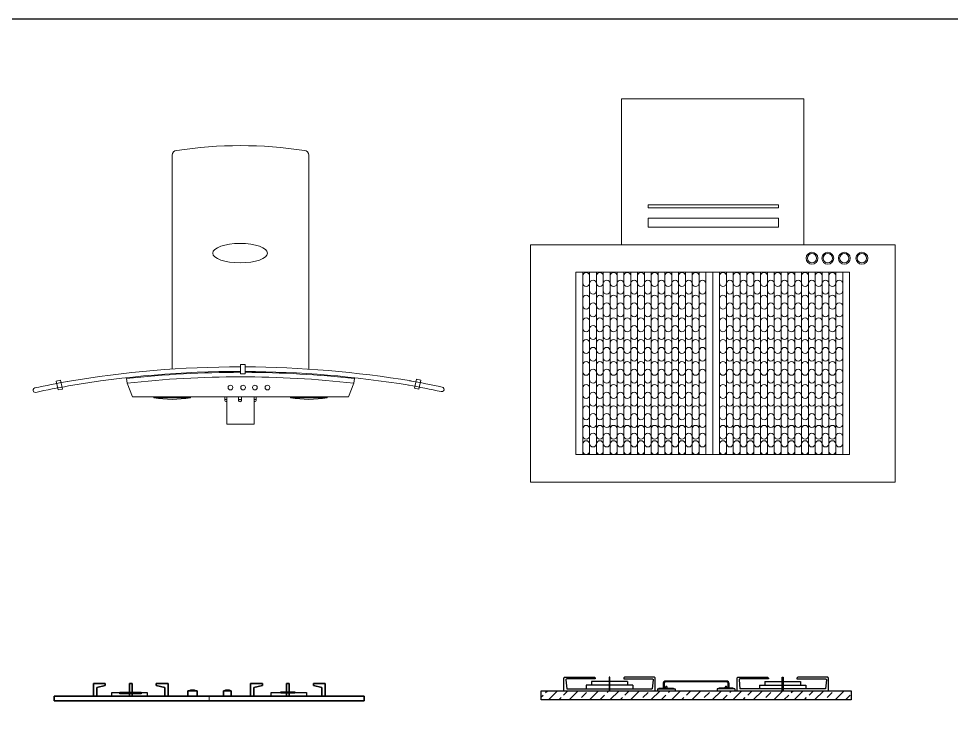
# Model space of a CAD drawing. Header units: millimetres. Extents: x 351279 to 387190, y -1289537 to -1277077.
# Drawn here: x 377318 to 379364, y -1278602 to -1277077 of the extents above; entities that cross this region are included whole.
import ezdxf

# ---------------------------------------------------------------- set-up
doc = ezdxf.new("R2010")
doc.units = ezdxf.units.MM
doc.header["$LTSCALE"] = 20
for name, color, linetype in [('3', 3, 'Continuous'), ('7', 35, 'Continuous'), ('BH', 3, 'Continuous')]:
    doc.layers.add(name, color=color, linetype=linetype)
doc.layers.add('中实线', color=30, linetype='Continuous', lineweight=30)
doc.layers.add('尺寸标注', color=50, linetype='Continuous', lineweight=18)

# ---------------------------------------------------------------- blocks, each defined once
blk = doc.blocks.new('燃气灶立面（简）')
at = {"lineweight": 35}
for p, q in [((-254.2, 10), (-254.2, 37.6)), ((-254.2, 37.6), (-228.3, 37.6)), ((-228.3, 33.3), (-247, 29)), ((-247, 29), (-247, 10)), ((-228.3, 37.6), (-228.3, 33.3)), ((-175.4, 37.6), (-175.4, 10)), ((-175.4, 37.6), (-169.3, 37.6)), ((-169.3, 37.6), (-169.3, 10)), ((-116.4, 37.6), (-116.4, 33.3)), ((-90.5, 37.6), (-116.4, 37.6)), ((-116.4, 33.3), (-97.6, 29)), ((-97.6, 29), (-97.6, 10)), ((-90.5, 10), (-90.5, 37.6)), ((-47.3, 10), (-47.3, 21.9)), ((-47.3, 21.9), (-26.6, 21.9)), ((-26.6, 21.9), (-26.6, 10)), ((30.9, 10), (30.9, 21.9)), ((30.9, 21.9), (48.2, 21.9)), ((48.2, 21.9), (48.2, 10)), ((90.5, 10), (90.5, 37.6)), ((90.5, 37.6), (116.4, 37.6)), ((116.4, 33.3), (97.6, 29)), ((97.6, 29), (97.6, 10)), ((116.4, 37.6), (116.4, 33.3)), ((169.3, 37.6), (169.3, 10)), ((175.4, 37.6), (169.3, 37.6)), ((175.4, 37.6), (175.4, 10)), ((228.3, 37.6), (228.3, 33.3)), ((254.2, 37.6), (228.3, 37.6)), ((228.3, 33.3), (247, 29)), ((247, 29), (247, 10)), ((254.2, 10), (254.2, 37.6)), ((-340, 10), (340, 10)), ((-340, 0), (-340, 10)), ((340, 0), (-340, 0)), ((-26.6, 10), (-47.3, 10)), ((48.2, 10), (30.9, 10)), ((340, 10), (340, 0))]:
    blk.add_line(p, q, dxfattribs=at)
blk = doc.blocks.new('hsdfhfsd')
at = {"layer": 'BH'}
h = blk.add_hatch(dxfattribs=at)
h.set_pattern_fill('ANSI33,_O', color=256, scale=5)
h.set_pattern_definition([(45, (149590.063, 82763.245), (-22.45064, 22.45064), []), (45, (149612.514, 82763.245), (-22.45064, 22.45064), [15.875, -7.9375])])
h.paths.add_polyline_path([(149000.8, 80925.2), (149000.8, 80905.2), (149680.8, 80905.2), (149680.8, 80925.2)])
at = {"layer": '3'}
for p, q in [((149056.9, 80929.2), (149149.8, 80929.2)), ((149151.8, 80929.2), (149244.6, 80929.2)), ((149255.9, 80929.3), (149294.6, 80929.3)), ((149255.9, 80929.3), (149255.9, 80925.2)), ((149259.3, 80931), (149291.3, 80931)), ((149259.3, 80931), (149259.3, 80929.3)), ((149273.3, 80931), (149273.3, 80933.1)), ((149277.3, 80931), (149277.3, 80933.1)), ((149291.3, 80931), (149291.3, 80929.3)), ((149294.6, 80929.3), (149294.6, 80925.2)), ((149425.6, 80929.3), (149387, 80929.3)), ((149387, 80929.3), (149387, 80925.2)), ((149422.3, 80931), (149390.3, 80931)), ((149390.3, 80931), (149390.3, 80929.3)), ((149404.3, 80931), (149404.3, 80933.1)), ((149408.3, 80931), (149408.3, 80933.1)), ((149422.3, 80931), (149422.3, 80929.3)), ((149425.6, 80929.3), (149425.6, 80925.2)), ((149529.8, 80929.2), (149436.9, 80929.2)), ((149624.6, 80929.2), (149531.8, 80929.2))]:
    blk.add_line(p, q, dxfattribs=at)
for points in [[(149050.8, 80925.2), (149050.8, 80952.9, -0.414214), (149052.8, 80954.9), (149116.6, 80954.9, -0.453808), (149119.6, 80950.9), (149056.8, 80950.9, 0.414214), (149054.8, 80948.9), (149056.9, 80929.2)], [(149250.8, 80925.2), (149250.8, 80952.9, 0.414214), (149248.8, 80954.9), (149184.9, 80954.9, 0.453808), (149181.9, 80950.9), (149244.8, 80950.9, -0.414214), (149246.8, 80948.9), (149244.6, 80929.2)], [(149411.2, 80931), (149411.2, 80940.4, 0.414214), (149407.2, 80944.4), (149274.3, 80944.4, 0.414214), (149270.3, 80940.4), (149270.3, 80931)], [(149430.8, 80925.2), (149430.8, 80952.9, -0.414214), (149432.8, 80954.9), (149496.6, 80954.9, -0.453808), (149499.6, 80950.9), (149436.8, 80950.9, 0.414214), (149434.8, 80948.9), (149436.9, 80929.2)], [(149630.8, 80925.2), (149630.8, 80952.9, 0.414214), (149628.8, 80954.9), (149564.9, 80954.9, 0.453808), (149561.9, 80950.9), (149624.8, 80950.9, -0.414214), (149626.8, 80948.9), (149624.6, 80929.2)]]:
    blk.add_lwpolyline(points, format="xyb", dxfattribs=at)
for centre in [(149275.3, 80932.6), (149406.3, 80932.6)]:
    blk.add_arc(centre, 2.07, 15.0219, 164.9781, dxfattribs=at)
at = {"layer": '7'}
for p, q in [((149149.8, 80937.2), (149099.9, 80937.2)), ((149099.9, 80937.2), (149099.9, 80929.2)), ((149149.8, 80945.2), (149111.6, 80945.2)), ((149111.6, 80945.2), (149111.6, 80937.2)), ((149189.9, 80945.2), (149151.8, 80945.2)), ((149201.7, 80937.2), (149151.8, 80937.2)), ((149189.9, 80945.2), (149189.9, 80937.2)), ((149201.7, 80937.2), (149201.7, 80929.2)), ((149479.9, 80937.2), (149529.8, 80937.2)), ((149479.9, 80937.2), (149479.9, 80929.2)), ((149491.6, 80945.2), (149529.8, 80945.2)), ((149491.6, 80945.2), (149491.6, 80937.2)), ((149531.8, 80945.2), (149569.9, 80945.2)), ((149531.8, 80937.2), (149581.7, 80937.2)), ((149569.9, 80945.2), (149569.9, 80937.2)), ((149581.7, 80937.2), (149581.7, 80929.2))]:
    blk.add_line(p, q, dxfattribs=at)
for points in [[(149151.8, 80925.2), (149151.8, 80954.9), (149149.8, 80954.9), (149149.8, 80925.2)], [(149529.8, 80925.2), (149529.8, 80954.9), (149531.8, 80954.9), (149531.8, 80925.2)]]:
    blk.add_lwpolyline(points, dxfattribs=at)
blk.add_lwpolyline([(149413.2, 80931), (149413.2, 80940.4, 0.414214), (149407.2, 80946.4), (149274.3, 80946.4, 0.414214), (149268.3, 80940.4), (149268.3, 80931)], format="xyb", dxfattribs=at)
blk.add_lwpolyline([(149000.8, 80925.2), (149680.8, 80925.2), (149680.8, 80905.2), (149000.8, 80905.2)], close=True, dxfattribs=at)
blk = doc.blocks.new('d3w4324')
at = {"lineweight": 0}
for p, q in [((326811.1, -1052056, -1600), (326411.1, -1052056, -1600)), ((326411.1, -1052376, -1600), (326411.1, -1052056, -1600)), ((326811.1, -1052376, -1600), (326811.1, -1052056, -1600)), ((326211.1, -1052376, -1600), (326211.1, -1052896, -1600)), ((327011.1, -1052376, -1600), (326211.1, -1052376, -1600)), ((327011.1, -1052896, -1600), (327011.1, -1052376, -1600)), ((326911.1, -1052436, -1600), (326311.1, -1052436, -1600)), ((326311.1, -1052436, -1600), (326311.1, -1052836, -1600)), ((326326.1, -1052436, -1600), (326326.1, -1052836, -1600)), ((326326.1, -1052836, -1600), (326326.1, -1052436, -1600)), ((326341.1, -1052836, -1600), (326341.1, -1052436, -1600)), ((326341.1, -1052836, -1600), (326341.1, -1052436, -1600)), ((326341.1, -1052836, -1600), (326341.1, -1052436, -1600)), ((326356.1, -1052836, -1600), (326356.1, -1052436, -1600)), ((326356.1, -1052836, -1600), (326356.1, -1052436, -1600)), ((326356.1, -1052836, -1600), (326356.1, -1052436, -1600)), ((326371.1, -1052836, -1600), (326371.1, -1052436, -1600)), ((326371.1, -1052836, -1600), (326371.1, -1052436, -1600)), ((326371.1, -1052836, -1600), (326371.1, -1052436, -1600)), ((326386.1, -1052836, -1600), (326386.1, -1052436, -1600)), ((326386.1, -1052836, -1600), (326386.1, -1052436, -1600)), ((326386.1, -1052836, -1600), (326386.1, -1052436, -1600)), ((326401.1, -1052836, -1600), (326401.1, -1052436, -1600)), ((326401.1, -1052836, -1600), (326401.1, -1052436, -1600)), ((326416.1, -1052836, -1600), (326416.1, -1052436, -1600)), ((326416.1, -1052836, -1600), (326416.1, -1052436, -1600)), ((326431.1, -1052836, -1600), (326431.1, -1052436, -1600)), ((326431.1, -1052836, -1600), (326431.1, -1052436, -1600)), ((326446.1, -1052836, -1600), (326446.1, -1052436, -1600)), ((326446.1, -1052836, -1600), (326446.1, -1052436, -1600)), ((326461.1, -1052836, -1600), (326461.1, -1052436, -1600)), ((326461.1, -1052836, -1600), (326461.1, -1052436, -1600)), ((326476.1, -1052836, -1600), (326476.1, -1052436, -1600)), ((326476.1, -1052836, -1600), (326476.1, -1052436, -1600)), ((326491.1, -1052836, -1600), (326491.1, -1052436, -1600)), ((326491.1, -1052836, -1600), (326491.1, -1052436, -1600)), ((326506.1, -1052836, -1600), (326506.1, -1052436, -1600)), ((326506.1, -1052836, -1600), (326506.1, -1052436, -1600)), ((326521.1, -1052836, -1600), (326521.1, -1052436, -1600)), ((326521.1, -1052836, -1600), (326521.1, -1052436, -1600)), ((326536.1, -1052836, -1600), (326536.1, -1052436, -1600)), ((326536.1, -1052836, -1600), (326536.1, -1052436, -1600)), ((326551.1, -1052836, -1600), (326551.1, -1052436, -1600)), ((326551.1, -1052836, -1600), (326551.1, -1052436, -1600)), ((326566.1, -1052836, -1600), (326566.1, -1052436, -1600)), ((326581.1, -1052836, -1600), (326581.1, -1052436, -1600)), ((326596.1, -1052836, -1600), (326596.1, -1052436, -1600)), ((326611.1, -1052836, -1600), (326611.1, -1052436, -1600)), ((326626.1, -1052836, -1600), (326626.1, -1052436, -1600)), ((326626.1, -1052436, -1600), (326626.1, -1052836, -1600)), ((326626.1, -1052836, -1600), (326626.1, -1052436, -1600)), ((326641.1, -1052836, -1600), (326641.1, -1052436, -1600)), ((326641.1, -1052836, -1600), (326641.1, -1052436, -1600)), ((326641.1, -1052836, -1600), (326641.1, -1052436, -1600)), ((326656.1, -1052836, -1600), (326656.1, -1052436, -1600)), ((326656.1, -1052836, -1600), (326656.1, -1052436, -1600)), ((326656.1, -1052836, -1600), (326656.1, -1052436, -1600)), ((326671.1, -1052836, -1600), (326671.1, -1052436, -1600)), ((326671.1, -1052836, -1600), (326671.1, -1052436, -1600)), ((326671.1, -1052836, -1600), (326671.1, -1052436, -1600)), ((326686.1, -1052836, -1600), (326686.1, -1052436, -1600)), ((326686.1, -1052836, -1600), (326686.1, -1052436, -1600)), ((326686.1, -1052836, -1600), (326686.1, -1052436, -1600)), ((326701.1, -1052836, -1600), (326701.1, -1052436, -1600)), ((326701.1, -1052836, -1600), (326701.1, -1052436, -1600)), ((326716.1, -1052836, -1600), (326716.1, -1052436, -1600)), ((326716.1, -1052836, -1600), (326716.1, -1052436, -1600)), ((326731.1, -1052836, -1600), (326731.1, -1052436, -1600)), ((326731.1, -1052836, -1600), (326731.1, -1052436, -1600)), ((326746.1, -1052836, -1600), (326746.1, -1052436, -1600)), ((326746.1, -1052836, -1600), (326746.1, -1052436, -1600)), ((326761.1, -1052836, -1600), (326761.1, -1052436, -1600)), ((326761.1, -1052836, -1600), (326761.1, -1052436, -1600)), ((326776.1, -1052836, -1600), (326776.1, -1052436, -1600)), ((326776.1, -1052836, -1600), (326776.1, -1052436, -1600)), ((326791.1, -1052836, -1600), (326791.1, -1052436, -1600)), ((326791.1, -1052836, -1600), (326791.1, -1052436, -1600)), ((326806.1, -1052836, -1600), (326806.1, -1052436, -1600)), ((326806.1, -1052836, -1600), (326806.1, -1052436, -1600)), ((326821.1, -1052836, -1600), (326821.1, -1052436, -1600)), ((326821.1, -1052836, -1600), (326821.1, -1052436, -1600)), ((326836.1, -1052836, -1600), (326836.1, -1052436, -1600)), ((326836.1, -1052836, -1600), (326836.1, -1052436, -1600)), ((326851.1, -1052836, -1600), (326851.1, -1052436, -1600)), ((326851.1, -1052836, -1600), (326851.1, -1052436, -1600)), ((326866.1, -1052836, -1600), (326866.1, -1052436, -1600)), ((326881.1, -1052836, -1600), (326881.1, -1052436, -1600)), ((326896.1, -1052836, -1600), (326896.1, -1052436, -1600)), ((326896.1, -1052836, -1600), (326896.1, -1052436, -1600)), ((326911.1, -1052836, -1600), (326911.1, -1052436, -1600)), ((326311.1, -1052836, -1600), (326911.1, -1052836, -1600)), ((326211.1, -1052896, -1600), (327011.1, -1052896, -1600))]:
    blk.add_line(p, q, dxfattribs=at)
for centre, radius in [((326828.8, -1052405.5, -1600), 13), ((326828.8, -1052405.5, -1600), 10.2), ((326863.5, -1052405.5, -1600), 13), ((326863.5, -1052405.5, -1600), 10.2), ((326899.7, -1052405.5, -1600), 13), ((326899.7, -1052405.5, -1600), 10.2), ((326938.3, -1052405.5, -1600), 13), ((326938.3, -1052405.5, -1600), 10.2)]:
    blk.add_circle(centre, radius, dxfattribs=at)
for centre, start, end in [((326333.6, -1052444.2, -1600), 0, 180), ((326363.6, -1052444.2, -1600), 0, 180), ((326393.6, -1052444.2, -1600), 0, 180), ((326423.6, -1052444.2, -1600), 0, 180), ((326453.6, -1052444.2, -1600), 0, 180), ((326483.6, -1052444.2, -1600), 0, 180), ((326513.6, -1052444.2, -1600), 0, 180), ((326543.6, -1052444.2, -1600), 0, 180), ((326573.6, -1052444.2, -1600), 0, 180), ((326633.6, -1052444.2, -1600), 0, 180), ((326663.6, -1052444.2, -1600), 0, 180), ((326693.6, -1052444.2, -1600), 0, 180), ((326723.6, -1052444.2, -1600), 0, 180), ((326753.6, -1052444.2, -1600), 0, 180), ((326783.6, -1052444.2, -1600), 0, 180), ((326813.6, -1052444.2, -1600), 0, 180), ((326843.6, -1052444.2, -1600), 0, 180), ((326873.6, -1052444.2, -1600), 0, 180), ((326348.6, -1052461.1, -1600), 0, 180), ((326378.6, -1052461.1, -1600), 0, 180), ((326408.6, -1052461.1, -1600), 0, 180), ((326438.6, -1052461.1, -1600), 0, 180), ((326468.6, -1052461.1, -1600), 0, 180), ((326498.6, -1052461.1, -1600), 0, 180), ((326528.6, -1052461.1, -1600), 0, 180), ((326558.6, -1052461.1, -1600), 0, 180), ((326588.6, -1052461.1, -1600), 0, 180), ((326648.6, -1052461.1, -1600), 0, 180), ((326678.6, -1052461.1, -1600), 0, 180), ((326708.6, -1052461.1, -1600), 0, 180), ((326738.6, -1052461.1, -1600), 0, 180), ((326768.6, -1052461.1, -1600), 0, 180), ((326798.6, -1052461.1, -1600), 0, 180), ((326828.6, -1052461.1, -1600), 0, 180), ((326858.6, -1052461.1, -1600), 0, 180), ((326888.6, -1052461.1, -1600), 0, 180), ((326333.6, -1052459.6, -1600), 180, 0), ((326348.6, -1052476.5, -1600), 180, 0), ((326363.6, -1052459.6, -1600), 180, 0), ((326378.6, -1052476.5, -1600), 180, 0), ((326393.6, -1052459.6, -1600), 180, 0), ((326408.6, -1052476.5, -1600), 180, 0), ((326423.6, -1052459.6, -1600), 180, 0), ((326438.6, -1052476.5, -1600), 180, 0), ((326453.6, -1052459.6, -1600), 180, 0), ((326468.6, -1052476.5, -1600), 180, 0), ((326483.6, -1052459.6, -1600), 180, 0), ((326498.6, -1052476.5, -1600), 180, 0), ((326513.6, -1052459.6, -1600), 180, 0), ((326528.6, -1052476.5, -1600), 180, 0), ((326543.6, -1052459.6, -1600), 180, 0), ((326558.6, -1052476.5, -1600), 180, 0), ((326573.6, -1052459.6, -1600), 180, 0), ((326588.6, -1052476.5, -1600), 180, 0), ((326633.6, -1052459.6, -1600), 180, 0), ((326648.6, -1052476.5, -1600), 180, 0), ((326663.6, -1052459.6, -1600), 180, 0), ((326678.6, -1052476.5, -1600), 180, 0), ((326693.6, -1052459.6, -1600), 180, 0), ((326708.6, -1052476.5, -1600), 180, 0), ((326723.6, -1052459.6, -1600), 180, 0), ((326738.6, -1052476.5, -1600), 180, 0), ((326753.6, -1052459.6, -1600), 180, 0), ((326768.6, -1052476.5, -1600), 180, 0), ((326783.6, -1052459.6, -1600), 180, 0), ((326798.6, -1052476.5, -1600), 180, 0), ((326813.6, -1052459.6, -1600), 180, 0), ((326828.6, -1052476.5, -1600), 180, 0), ((326843.6, -1052459.6, -1600), 180, 0), ((326858.6, -1052476.5, -1600), 180, 0), ((326873.6, -1052459.6, -1600), 180, 0), ((326888.6, -1052476.5, -1600), 180, 0), ((326333.6, -1052494, -1600), 0, 180), ((326363.6, -1052494, -1600), 0, 180), ((326393.6, -1052494, -1600), 0, 180), ((326423.6, -1052494, -1600), 0, 180), ((326453.6, -1052494, -1600), 0, 180), ((326483.6, -1052494, -1600), 0, 180), ((326513.6, -1052494, -1600), 0, 180), ((326543.6, -1052494, -1600), 0, 180), ((326573.6, -1052494, -1600), 0, 180), ((326633.6, -1052494, -1600), 0, 180), ((326663.6, -1052494, -1600), 0, 180), ((326693.6, -1052494, -1600), 0, 180), ((326723.6, -1052494, -1600), 0, 180), ((326753.6, -1052494, -1600), 0, 180), ((326783.6, -1052494, -1600), 0, 180), ((326813.6, -1052494, -1600), 0, 180), ((326843.6, -1052494, -1600), 0, 180), ((326873.6, -1052494, -1600), 0, 180), ((326333.6, -1052509.3, -1600), 180, 0), ((326348.6, -1052510.9, -1600), 0, 180), ((326363.6, -1052509.3, -1600), 180, 0), ((326378.6, -1052510.9, -1600), 0, 180), ((326393.6, -1052509.3, -1600), 180, 0), ((326408.6, -1052510.9, -1600), 0, 180), ((326423.6, -1052509.3, -1600), 180, 0), ((326438.6, -1052510.9, -1600), 0, 180), ((326453.6, -1052509.3, -1600), 180, 0), ((326468.6, -1052510.9, -1600), 0, 180), ((326483.6, -1052509.3, -1600), 180, 0), ((326498.6, -1052510.9, -1600), 0, 180), ((326513.6, -1052509.3, -1600), 180, 0), ((326528.6, -1052510.9, -1600), 0, 180), ((326543.6, -1052509.3, -1600), 180, 0), ((326558.6, -1052510.9, -1600), 0, 180), ((326573.6, -1052509.3, -1600), 180, 0), ((326588.6, -1052510.9, -1600), 0, 180), ((326633.6, -1052509.3, -1600), 180, 0), ((326648.6, -1052510.9, -1600), 0, 180), ((326663.6, -1052509.3, -1600), 180, 0), ((326678.6, -1052510.9, -1600), 0, 180), ((326693.6, -1052509.3, -1600), 180, 0), ((326708.6, -1052510.9, -1600), 0, 180), ((326723.6, -1052509.3, -1600), 180, 0), ((326738.6, -1052510.9, -1600), 0, 180), ((326753.6, -1052509.3, -1600), 180, 0), ((326768.6, -1052510.9, -1600), 0, 180), ((326783.6, -1052509.3, -1600), 180, 0), ((326798.6, -1052510.9, -1600), 0, 180), ((326813.6, -1052509.3, -1600), 180, 0), ((326828.6, -1052510.9, -1600), 0, 180), ((326843.6, -1052509.3, -1600), 180, 0), ((326858.6, -1052510.9, -1600), 0, 180), ((326873.6, -1052509.3, -1600), 180, 0), ((326888.6, -1052510.9, -1600), 0, 180), ((326333.6, -1052543.7, -1600), 0, 180), ((326348.6, -1052526.3, -1600), 180, 0), ((326363.6, -1052543.7, -1600), 0, 180), ((326378.6, -1052526.3, -1600), 180, 0), ((326393.6, -1052543.7, -1600), 0, 180), ((326408.6, -1052526.3, -1600), 180, 0), ((326423.6, -1052543.7, -1600), 0, 180), ((326438.6, -1052526.3, -1600), 180, 0), ((326453.6, -1052543.7, -1600), 0, 180), ((326468.6, -1052526.3, -1600), 180, 0), ((326483.6, -1052543.7, -1600), 0, 180), ((326498.6, -1052526.3, -1600), 180, 0), ((326513.6, -1052543.7, -1600), 0, 180), ((326528.6, -1052526.3, -1600), 180, 0), ((326543.6, -1052543.7, -1600), 0, 180), ((326558.6, -1052526.3, -1600), 180, 0), ((326573.6, -1052543.7, -1600), 0, 180), ((326588.6, -1052526.3, -1600), 180, 0), ((326633.6, -1052543.7, -1600), 0, 180), ((326648.6, -1052526.3, -1600), 180, 0), ((326663.6, -1052543.7, -1600), 0, 180), ((326678.6, -1052526.3, -1600), 180, 0), ((326693.6, -1052543.7, -1600), 0, 180), ((326708.6, -1052526.3, -1600), 180, 0), ((326723.6, -1052543.7, -1600), 0, 180), ((326738.6, -1052526.3, -1600), 180, 0), ((326753.6, -1052543.7, -1600), 0, 180), ((326768.6, -1052526.3, -1600), 180, 0), ((326783.6, -1052543.7, -1600), 0, 180), ((326798.6, -1052526.3, -1600), 180, 0), ((326813.6, -1052543.7, -1600), 0, 180), ((326828.6, -1052526.3, -1600), 180, 0), ((326843.6, -1052543.7, -1600), 0, 180), ((326858.6, -1052526.3, -1600), 180, 0), ((326873.6, -1052543.7, -1600), 0, 180), ((326888.6, -1052526.3, -1600), 180, 0), ((326333.6, -1052559.1, -1600), 180, 0), ((326348.6, -1052560.6, -1600), 0, 180), ((326363.6, -1052559.1, -1600), 180, 0), ((326378.6, -1052560.6, -1600), 0, 180), ((326393.6, -1052559.1, -1600), 180, 0), ((326408.6, -1052560.6, -1600), 0, 180), ((326423.6, -1052559.1, -1600), 180, 0), ((326438.6, -1052560.6, -1600), 0, 180), ((326453.6, -1052559.1, -1600), 180, 0), ((326468.6, -1052560.6, -1600), 0, 180), ((326483.6, -1052559.1, -1600), 180, 0), ((326498.6, -1052560.6, -1600), 0, 180), ((326513.6, -1052559.1, -1600), 180, 0), ((326528.6, -1052560.6, -1600), 0, 180), ((326543.6, -1052559.1, -1600), 180, 0), ((326558.6, -1052560.6, -1600), 0, 180), ((326573.6, -1052559.1, -1600), 180, 0), ((326588.6, -1052560.6, -1600), 0, 180), ((326633.6, -1052559.1, -1600), 180, 0), ((326648.6, -1052560.6, -1600), 0, 180), ((326663.6, -1052559.1, -1600), 180, 0), ((326678.6, -1052560.6, -1600), 0, 180), ((326693.6, -1052559.1, -1600), 180, 0), ((326708.6, -1052560.6, -1600), 0, 180), ((326723.6, -1052559.1, -1600), 180, 0), ((326738.6, -1052560.6, -1600), 0, 180), ((326753.6, -1052559.1, -1600), 180, 0), ((326768.6, -1052560.6, -1600), 0, 180), ((326783.6, -1052559.1, -1600), 180, 0), ((326798.6, -1052560.6, -1600), 0, 180), ((326813.6, -1052559.1, -1600), 180, 0), ((326828.6, -1052560.6, -1600), 0, 180), ((326843.6, -1052559.1, -1600), 180, 0), ((326858.6, -1052560.6, -1600), 0, 180), ((326873.6, -1052559.1, -1600), 180, 0), ((326888.6, -1052560.6, -1600), 0, 180), ((326348.6, -1052576, -1600), 180, 0), ((326378.6, -1052576, -1600), 180, 0), ((326408.6, -1052576, -1600), 180, 0), ((326438.6, -1052576, -1600), 180, 0), ((326468.6, -1052576, -1600), 180, 0), ((326498.6, -1052576, -1600), 180, 0), ((326528.6, -1052576, -1600), 180, 0), ((326558.6, -1052576, -1600), 180, 0), ((326588.6, -1052576, -1600), 180, 0), ((326648.6, -1052576, -1600), 180, 0), ((326678.6, -1052576, -1600), 180, 0), ((326708.6, -1052576, -1600), 180, 0), ((326738.6, -1052576, -1600), 180, 0), ((326768.6, -1052576, -1600), 180, 0), ((326798.6, -1052576, -1600), 180, 0), ((326828.6, -1052576, -1600), 180, 0), ((326858.6, -1052576, -1600), 180, 0), ((326888.6, -1052576, -1600), 180, 0), ((326333.6, -1052591.4, -1600), 0, 180), ((326348.6, -1052608.4, -1600), 0, 180), ((326363.6, -1052591.4, -1600), 0, 180), ((326378.6, -1052608.4, -1600), 0, 180), ((326393.6, -1052591.4, -1600), 0, 180), ((326408.6, -1052608.4, -1600), 0, 180), ((326423.6, -1052591.4, -1600), 0, 180), ((326438.6, -1052608.4, -1600), 0, 180), ((326453.6, -1052591.4, -1600), 0, 180), ((326468.6, -1052608.4, -1600), 0, 180), ((326483.6, -1052591.4, -1600), 0, 180), ((326498.6, -1052608.4, -1600), 0, 180), ((326513.6, -1052591.4, -1600), 0, 180), ((326528.6, -1052608.4, -1600), 0, 180), ((326543.6, -1052591.4, -1600), 0, 180), ((326558.6, -1052608.4, -1600), 0, 180), ((326573.6, -1052591.4, -1600), 0, 180), ((326588.6, -1052608.4, -1600), 0, 180), ((326633.6, -1052591.4, -1600), 0, 180), ((326648.6, -1052608.4, -1600), 0, 180), ((326663.6, -1052591.4, -1600), 0, 180), ((326678.6, -1052608.4, -1600), 0, 180), ((326693.6, -1052591.4, -1600), 0, 180), ((326708.6, -1052608.4, -1600), 0, 180), ((326723.6, -1052591.4, -1600), 0, 180), ((326738.6, -1052608.4, -1600), 0, 180), ((326753.6, -1052591.4, -1600), 0, 180), ((326768.6, -1052608.4, -1600), 0, 180), ((326783.6, -1052591.4, -1600), 0, 180), ((326798.6, -1052608.4, -1600), 0, 180), ((326813.6, -1052591.4, -1600), 0, 180), ((326828.6, -1052608.4, -1600), 0, 180), ((326843.6, -1052591.4, -1600), 0, 180), ((326858.6, -1052608.4, -1600), 0, 180), ((326873.6, -1052591.4, -1600), 0, 180), ((326888.6, -1052608.4, -1600), 0, 180), ((326333.6, -1052606.8, -1600), 180, 0), ((326363.6, -1052606.8, -1600), 180, 0), ((326393.6, -1052606.8, -1600), 180, 0), ((326423.6, -1052606.8, -1600), 180, 0), ((326453.6, -1052606.8, -1600), 180, 0), ((326483.6, -1052606.8, -1600), 180, 0), ((326513.6, -1052606.8, -1600), 180, 0), ((326543.6, -1052606.8, -1600), 180, 0), ((326573.6, -1052606.8, -1600), 180, 0), ((326633.6, -1052606.8, -1600), 180, 0), ((326663.6, -1052606.8, -1600), 180, 0), ((326693.6, -1052606.8, -1600), 180, 0), ((326723.6, -1052606.8, -1600), 180, 0), ((326753.6, -1052606.8, -1600), 180, 0), ((326783.6, -1052606.8, -1600), 180, 0), ((326813.6, -1052606.8, -1600), 180, 0), ((326843.6, -1052606.8, -1600), 180, 0), ((326873.6, -1052606.8, -1600), 180, 0), ((326333.6, -1052639.2, -1600), 0, 180), ((326348.6, -1052623.7, -1600), 180, 0), ((326363.6, -1052639.2, -1600), 0, 180), ((326378.6, -1052623.7, -1600), 180, 0), ((326393.6, -1052639.2, -1600), 0, 180), ((326408.6, -1052623.7, -1600), 180, 0), ((326423.6, -1052639.2, -1600), 0, 180), ((326438.6, -1052623.7, -1600), 180, 0), ((326453.6, -1052639.2, -1600), 0, 180), ((326468.6, -1052623.7, -1600), 180, 0), ((326483.6, -1052639.2, -1600), 0, 180), ((326498.6, -1052623.7, -1600), 180, 0), ((326513.6, -1052639.2, -1600), 0, 180), ((326528.6, -1052623.7, -1600), 180, 0), ((326543.6, -1052639.2, -1600), 0, 180), ((326558.6, -1052623.7, -1600), 180, 0), ((326573.6, -1052639.2, -1600), 0, 180), ((326588.6, -1052623.7, -1600), 180, 0), ((326633.6, -1052639.2, -1600), 0, 180), ((326648.6, -1052623.7, -1600), 180, 0), ((326663.6, -1052639.2, -1600), 0, 180), ((326678.6, -1052623.7, -1600), 180, 0), ((326693.6, -1052639.2, -1600), 0, 180), ((326708.6, -1052623.7, -1600), 180, 0), ((326723.6, -1052639.2, -1600), 0, 180), ((326738.6, -1052623.7, -1600), 180, 0), ((326753.6, -1052639.2, -1600), 0, 180), ((326768.6, -1052623.7, -1600), 180, 0), ((326783.6, -1052639.2, -1600), 0, 180), ((326798.6, -1052623.7, -1600), 180, 0), ((326813.6, -1052639.2, -1600), 0, 180), ((326828.6, -1052623.7, -1600), 180, 0), ((326843.6, -1052639.2, -1600), 0, 180), ((326858.6, -1052623.7, -1600), 180, 0), ((326873.6, -1052639.2, -1600), 0, 180), ((326888.6, -1052623.7, -1600), 180, 0), ((326333.6, -1052654.6, -1600), 180, 0), ((326348.6, -1052656.1, -1600), 0, 180), ((326363.6, -1052654.6, -1600), 180, 0), ((326378.6, -1052656.1, -1600), 0, 180), ((326393.6, -1052654.6, -1600), 180, 0), ((326408.6, -1052656.1, -1600), 0, 180), ((326423.6, -1052654.6, -1600), 180, 0), ((326438.6, -1052656.1, -1600), 0, 180), ((326453.6, -1052654.6, -1600), 180, 0), ((326468.6, -1052656.1, -1600), 0, 180), ((326483.6, -1052654.6, -1600), 180, 0), ((326498.6, -1052656.1, -1600), 0, 180), ((326513.6, -1052654.6, -1600), 180, 0), ((326528.6, -1052656.1, -1600), 0, 180), ((326543.6, -1052654.6, -1600), 180, 0), ((326558.6, -1052656.1, -1600), 0, 180), ((326573.6, -1052654.6, -1600), 180, 0), ((326588.6, -1052656.1, -1600), 0, 180), ((326633.6, -1052654.6, -1600), 180, 0), ((326648.6, -1052656.1, -1600), 0, 180), ((326663.6, -1052654.6, -1600), 180, 0), ((326678.6, -1052656.1, -1600), 0, 180), ((326693.6, -1052654.6, -1600), 180, 0), ((326708.6, -1052656.1, -1600), 0, 180), ((326723.6, -1052654.6, -1600), 180, 0), ((326738.6, -1052656.1, -1600), 0, 180), ((326753.6, -1052654.6, -1600), 180, 0), ((326768.6, -1052656.1, -1600), 0, 180), ((326783.6, -1052654.6, -1600), 180, 0), ((326798.6, -1052656.1, -1600), 0, 180), ((326813.6, -1052654.6, -1600), 180, 0), ((326828.6, -1052656.1, -1600), 0, 180), ((326843.6, -1052654.6, -1600), 180, 0), ((326858.6, -1052656.1, -1600), 0, 180), ((326873.6, -1052654.6, -1600), 180, 0), ((326888.6, -1052656.1, -1600), 0, 180), ((326333.6, -1052689.9, -1600), 0, 180), ((326348.6, -1052671.5, -1600), 180, 0), ((326363.6, -1052689.9, -1600), 0, 180), ((326378.6, -1052671.5, -1600), 180, 0), ((326393.6, -1052689.9, -1600), 0, 180), ((326408.6, -1052671.5, -1600), 180, 0), ((326423.6, -1052689.9, -1600), 0, 180), ((326438.6, -1052671.5, -1600), 180, 0), ((326453.6, -1052689.9, -1600), 0, 180), ((326468.6, -1052671.5, -1600), 180, 0), ((326483.6, -1052689.9, -1600), 0, 180), ((326498.6, -1052671.5, -1600), 180, 0), ((326513.6, -1052689.9, -1600), 0, 180), ((326528.6, -1052671.5, -1600), 180, 0), ((326543.6, -1052689.9, -1600), 0, 180), ((326558.6, -1052671.5, -1600), 180, 0), ((326573.6, -1052689.9, -1600), 0, 180), ((326588.6, -1052671.5, -1600), 180, 0), ((326633.6, -1052689.9, -1600), 0, 180), ((326648.6, -1052671.5, -1600), 180, 0), ((326663.6, -1052689.9, -1600), 0, 180), ((326678.6, -1052671.5, -1600), 180, 0), ((326693.6, -1052689.9, -1600), 0, 180), ((326708.6, -1052671.5, -1600), 180, 0), ((326723.6, -1052689.9, -1600), 0, 180), ((326738.6, -1052671.5, -1600), 180, 0), ((326753.6, -1052689.9, -1600), 0, 180), ((326768.6, -1052671.5, -1600), 180, 0), ((326783.6, -1052689.9, -1600), 0, 180), ((326798.6, -1052671.5, -1600), 180, 0), ((326813.6, -1052689.9, -1600), 0, 180), ((326828.6, -1052671.5, -1600), 180, 0), ((326843.6, -1052689.9, -1600), 0, 180), ((326858.6, -1052671.5, -1600), 180, 0), ((326873.6, -1052689.9, -1600), 0, 180), ((326888.6, -1052671.5, -1600), 180, 0), ((326348.6, -1052706.8, -1600), 0, 180), ((326378.6, -1052706.8, -1600), 0, 180), ((326408.6, -1052706.8, -1600), 0, 180), ((326438.6, -1052706.8, -1600), 0, 180), ((326468.6, -1052706.8, -1600), 0, 180), ((326498.6, -1052706.8, -1600), 0, 180), ((326528.6, -1052706.8, -1600), 0, 180), ((326558.6, -1052706.8, -1600), 0, 180), ((326588.6, -1052706.8, -1600), 0, 180), ((326648.6, -1052706.8, -1600), 0, 180), ((326678.6, -1052706.8, -1600), 0, 180), ((326708.6, -1052706.8, -1600), 0, 180), ((326738.6, -1052706.8, -1600), 0, 180), ((326768.6, -1052706.8, -1600), 0, 180), ((326798.6, -1052706.8, -1600), 0, 180), ((326828.6, -1052706.8, -1600), 0, 180), ((326858.6, -1052706.8, -1600), 0, 180), ((326888.6, -1052706.8, -1600), 0, 180), ((326333.6, -1052705.3, -1600), 180, 0), ((326348.6, -1052722.2, -1600), 180, 0), ((326363.6, -1052705.3, -1600), 180, 0), ((326378.6, -1052722.2, -1600), 180, 0), ((326393.6, -1052705.3, -1600), 180, 0), ((326408.6, -1052722.2, -1600), 180, 0), ((326423.6, -1052705.3, -1600), 180, 0), ((326438.6, -1052722.2, -1600), 180, 0), ((326453.6, -1052705.3, -1600), 180, 0), ((326468.6, -1052722.2, -1600), 180, 0), ((326483.6, -1052705.3, -1600), 180, 0), ((326498.6, -1052722.2, -1600), 180, 0), ((326513.6, -1052705.3, -1600), 180, 0), ((326528.6, -1052722.2, -1600), 180, 0), ((326543.6, -1052705.3, -1600), 180, 0), ((326558.6, -1052722.2, -1600), 180, 0), ((326573.6, -1052705.3, -1600), 180, 0), ((326588.6, -1052722.2, -1600), 180, 0), ((326633.6, -1052705.3, -1600), 180, 0), ((326648.6, -1052722.2, -1600), 180, 0), ((326663.6, -1052705.3, -1600), 180, 0), ((326678.6, -1052722.2, -1600), 180, 0), ((326693.6, -1052705.3, -1600), 180, 0), ((326708.6, -1052722.2, -1600), 180, 0), ((326723.6, -1052705.3, -1600), 180, 0), ((326738.6, -1052722.2, -1600), 180, 0), ((326753.6, -1052705.3, -1600), 180, 0), ((326768.6, -1052722.2, -1600), 180, 0), ((326783.6, -1052705.3, -1600), 180, 0), ((326798.6, -1052722.2, -1600), 180, 0), ((326813.6, -1052705.3, -1600), 180, 0), ((326828.6, -1052722.2, -1600), 180, 0), ((326843.6, -1052705.3, -1600), 180, 0), ((326858.6, -1052722.2, -1600), 180, 0), ((326873.6, -1052705.3, -1600), 180, 0), ((326888.6, -1052722.2, -1600), 180, 0), ((326333.6, -1052736.7, -1600), 0, 180), ((326363.6, -1052736.7, -1600), 0, 180), ((326393.6, -1052736.7, -1600), 0, 180), ((326423.6, -1052736.7, -1600), 0, 180), ((326453.6, -1052736.7, -1600), 0, 180), ((326483.6, -1052736.7, -1600), 0, 180), ((326513.6, -1052736.7, -1600), 0, 180), ((326543.6, -1052736.7, -1600), 0, 180), ((326573.6, -1052736.7, -1600), 0, 180), ((326633.6, -1052736.7, -1600), 0, 180), ((326663.6, -1052736.7, -1600), 0, 180), ((326693.6, -1052736.7, -1600), 0, 180), ((326723.6, -1052736.7, -1600), 0, 180), ((326753.6, -1052736.7, -1600), 0, 180), ((326783.6, -1052736.7, -1600), 0, 180), ((326813.6, -1052736.7, -1600), 0, 180), ((326843.6, -1052736.7, -1600), 0, 180), ((326873.6, -1052736.7, -1600), 0, 180), ((326333.6, -1052752, -1600), 180, 0), ((326348.6, -1052753.6, -1600), 0, 180), ((326363.6, -1052752, -1600), 180, 0), ((326378.6, -1052753.6, -1600), 0, 180), ((326393.6, -1052752, -1600), 180, 0), ((326408.6, -1052753.6, -1600), 0, 180), ((326423.6, -1052752, -1600), 180, 0), ((326438.6, -1052753.6, -1600), 0, 180), ((326453.6, -1052752, -1600), 180, 0), ((326468.6, -1052753.6, -1600), 0, 180), ((326483.6, -1052752, -1600), 180, 0), ((326498.6, -1052753.6, -1600), 0, 180), ((326513.6, -1052752, -1600), 180, 0), ((326528.6, -1052753.6, -1600), 0, 180), ((326543.6, -1052752, -1600), 180, 0), ((326558.6, -1052753.6, -1600), 0, 180), ((326573.6, -1052752, -1600), 180, 0), ((326588.6, -1052753.6, -1600), 0, 180), ((326633.6, -1052752, -1600), 180, 0), ((326648.6, -1052753.6, -1600), 0, 180), ((326663.6, -1052752, -1600), 180, 0), ((326678.6, -1052753.6, -1600), 0, 180), ((326693.6, -1052752, -1600), 180, 0), ((326708.6, -1052753.6, -1600), 0, 180), ((326723.6, -1052752, -1600), 180, 0), ((326738.6, -1052753.6, -1600), 0, 180), ((326753.6, -1052752, -1600), 180, 0), ((326768.6, -1052753.6, -1600), 0, 180), ((326783.6, -1052752, -1600), 180, 0), ((326798.6, -1052753.6, -1600), 0, 180), ((326813.6, -1052752, -1600), 180, 0), ((326828.6, -1052753.6, -1600), 0, 180), ((326843.6, -1052752, -1600), 180, 0), ((326858.6, -1052753.6, -1600), 0, 180), ((326873.6, -1052752, -1600), 180, 0), ((326888.6, -1052753.6, -1600), 0, 180), ((326333.6, -1052779.4, -1600), 0, 180), ((326348.6, -1052768.9, -1600), 180, 0), ((326363.6, -1052779.4, -1600), 0, 180), ((326378.6, -1052768.9, -1600), 180, 0), ((326393.6, -1052779.4, -1600), 0, 180), ((326408.6, -1052768.9, -1600), 180, 0), ((326423.6, -1052779.4, -1600), 0, 180), ((326438.6, -1052768.9, -1600), 180, 0), ((326453.6, -1052779.4, -1600), 0, 180), ((326468.6, -1052768.9, -1600), 180, 0), ((326483.6, -1052779.4, -1600), 0, 180), ((326498.6, -1052768.9, -1600), 180, 0), ((326513.6, -1052779.4, -1600), 0, 180), ((326528.6, -1052768.9, -1600), 180, 0), ((326543.6, -1052779.4, -1600), 0, 180), ((326558.6, -1052768.9, -1600), 180, 0), ((326573.6, -1052779.4, -1600), 0, 180), ((326588.6, -1052768.9, -1600), 180, 0), ((326633.6, -1052779.4, -1600), 0, 180), ((326648.6, -1052768.9, -1600), 180, 0), ((326663.6, -1052779.4, -1600), 0, 180), ((326678.6, -1052768.9, -1600), 180, 0), ((326693.6, -1052779.4, -1600), 0, 180), ((326708.6, -1052768.9, -1600), 180, 0), ((326723.6, -1052779.4, -1600), 0, 180), ((326738.6, -1052768.9, -1600), 180, 0), ((326753.6, -1052779.4, -1600), 0, 180), ((326768.6, -1052768.9, -1600), 180, 0), ((326783.6, -1052779.4, -1600), 0, 180), ((326798.6, -1052768.9, -1600), 180, 0), ((326813.6, -1052779.4, -1600), 0, 180), ((326828.6, -1052768.9, -1600), 180, 0), ((326843.6, -1052779.4, -1600), 0, 180), ((326858.6, -1052768.9, -1600), 180, 0), ((326873.6, -1052779.4, -1600), 0, 180), ((326888.6, -1052768.9, -1600), 180, 0), ((326333.6, -1052794.8, -1600), 180, 0), ((326333.6, -1052813, -1600), 0, 180), ((326348.6, -1052796.3, -1600), 0, 180), ((326363.6, -1052794.8, -1600), 180, 0), ((326363.6, -1052813, -1600), 0, 180), ((326378.6, -1052796.3, -1600), 0, 180), ((326393.6, -1052794.8, -1600), 180, 0), ((326393.6, -1052813, -1600), 0, 180), ((326408.6, -1052796.3, -1600), 0, 180), ((326423.6, -1052794.8, -1600), 180, 0), ((326423.6, -1052813, -1600), 0, 180), ((326438.6, -1052796.3, -1600), 0, 180), ((326453.6, -1052794.8, -1600), 180, 0), ((326453.6, -1052813, -1600), 0, 180), ((326468.6, -1052796.3, -1600), 0, 180), ((326483.6, -1052794.8, -1600), 180, 0), ((326483.6, -1052813, -1600), 0, 180), ((326498.6, -1052796.3, -1600), 0, 180), ((326513.6, -1052794.8, -1600), 180, 0), ((326513.6, -1052813, -1600), 0, 180), ((326528.6, -1052796.3, -1600), 0, 180), ((326543.6, -1052794.8, -1600), 180, 0), ((326543.6, -1052813, -1600), 0, 180), ((326558.6, -1052796.3, -1600), 0, 180), ((326573.6, -1052794.8, -1600), 180, 0), ((326573.6, -1052813, -1600), 0, 180), ((326588.6, -1052796.3, -1600), 0, 180), ((326633.6, -1052794.8, -1600), 180, 0), ((326633.6, -1052813, -1600), 0, 180), ((326648.6, -1052796.3, -1600), 0, 180), ((326663.6, -1052794.8, -1600), 180, 0), ((326663.6, -1052813, -1600), 0, 180), ((326678.6, -1052796.3, -1600), 0, 180), ((326693.6, -1052794.8, -1600), 180, 0), ((326693.6, -1052813, -1600), 0, 180), ((326708.6, -1052796.3, -1600), 0, 180), ((326723.6, -1052794.8, -1600), 180, 0), ((326723.6, -1052813, -1600), 0, 180), ((326738.6, -1052796.3, -1600), 0, 180), ((326753.6, -1052794.8, -1600), 180, 0), ((326753.6, -1052813, -1600), 0, 180), ((326768.6, -1052796.3, -1600), 0, 180), ((326783.6, -1052794.8, -1600), 180, 0), ((326783.6, -1052813, -1600), 0, 180), ((326798.6, -1052796.3, -1600), 0, 180), ((326813.6, -1052794.8, -1600), 180, 0), ((326813.6, -1052813, -1600), 0, 180), ((326828.6, -1052796.3, -1600), 0, 180), ((326843.6, -1052794.8, -1600), 180, 0), ((326843.6, -1052813, -1600), 0, 180), ((326858.6, -1052796.3, -1600), 0, 180), ((326873.6, -1052794.8, -1600), 180, 0), ((326873.6, -1052813, -1600), 0, 180), ((326888.6, -1052796.3, -1600), 0, 180), ((326348.6, -1052811.7, -1600), 180, 0), ((326378.6, -1052811.7, -1600), 180, 0), ((326408.6, -1052811.7, -1600), 180, 0), ((326438.6, -1052811.7, -1600), 180, 0), ((326468.6, -1052811.7, -1600), 180, 0), ((326498.6, -1052811.7, -1600), 180, 0), ((326528.6, -1052811.7, -1600), 180, 0), ((326558.6, -1052811.7, -1600), 180, 0), ((326588.6, -1052811.7, -1600), 180, 0), ((326648.6, -1052811.7, -1600), 180, 0), ((326678.6, -1052811.7, -1600), 180, 0), ((326708.6, -1052811.7, -1600), 180, 0), ((326738.6, -1052811.7, -1600), 180, 0), ((326768.6, -1052811.7, -1600), 180, 0), ((326798.6, -1052811.7, -1600), 180, 0), ((326828.6, -1052811.7, -1600), 180, 0), ((326858.6, -1052811.7, -1600), 180, 0), ((326888.6, -1052811.7, -1600), 180, 0), ((326333.6, -1052828.4, -1600), 180, 0), ((326363.6, -1052828.4, -1600), 180, 0), ((326393.6, -1052828.4, -1600), 180, 0), ((326423.6, -1052828.4, -1600), 180, 0), ((326453.6, -1052828.4, -1600), 180, 0), ((326483.6, -1052828.4, -1600), 180, 0), ((326513.6, -1052828.4, -1600), 180, 0), ((326543.6, -1052828.4, -1600), 180, 0), ((326573.6, -1052828.4, -1600), 180, 0), ((326633.6, -1052828.4, -1600), 180, 0), ((326663.6, -1052828.4, -1600), 180, 0), ((326693.6, -1052828.4, -1600), 180, 0), ((326723.6, -1052828.4, -1600), 180, 0), ((326753.6, -1052828.4, -1600), 180, 0), ((326783.6, -1052828.4, -1600), 180, 0), ((326813.6, -1052828.4, -1600), 180, 0), ((326843.6, -1052828.4, -1600), 180, 0), ((326873.6, -1052828.4, -1600), 180, 0)]:
    blk.add_arc(centre, 7.5, start, end, dxfattribs=at)
at = {"layer": '尺寸标注'}
for points in [[(326469.7, -1052288.4), (326755.1, -1052288.4), (326755.1, -1052294.8), (326469.7, -1052294.8)], [(326469.7, -1052318), (326755.5, -1052318), (326755.5, -1052337.3), (326469.7, -1052337.3)]]:
    blk.add_lwpolyline(points, close=True, dxfattribs=at)

msp = doc.modelspace()

# ---------------------------------------------------------------- linework, layer by layer
at = {"ltscale": 3}
for p, q in [((377522.872, -1278560.848, 8994.359), (377522.872, -1278553.818, 8994.359)), ((377522.872, -1278553.818, 8994.359), (377600.275, -1278553.818, 8994.359)), ((377600.275, -1278553.818, 8994.359), (377600.275, -1278561.551, 8994.359)), ((377871.996, -1278560.848, 8994.359), (377871.996, -1278553.818, 8994.359)), ((377871.996, -1278553.818, 8994.359), (377949.4, -1278553.818, 8994.359)), ((377949.4, -1278553.818, 8994.359), (377949.4, -1278561.551, 8994.359))]:
    msp.add_line(p, q, dxfattribs=at)
at = {"color": 3}
msp.add_lwpolyline([(372812.5, -1277076.836), (387190.469, -1277076.836), (387190.469, -1289537.07), (372812.5, -1289537.07)], close=True, dxfattribs=at)
at = {"ltscale": 3, "elevation": 8994.359}
for points in [[(377540.567, -1278552.892), (377586.736, -1278552.892), (377586.736, -1278556.679), (377540.567, -1278556.679)], [(377695.278, -1278547.77), (377704.385, -1278547.77), (377704.385, -1278549.855), (377695.278, -1278549.855)], [(377771.949, -1278547.77), (377781.056, -1278547.77), (377781.056, -1278549.855), (377771.949, -1278549.855)], [(377893.307, -1278552.445), (377924.24, -1278552.445), (377924.24, -1278555.498), (377893.307, -1278555.498)]]:
    msp.add_lwpolyline(points, close=True, dxfattribs=at)
at = {"color": 7, "lineweight": 0}
msp.add_ellipse((377804.129, -1277590.789, -1600), major_axis=(60.174, 0), ratio=0.35327913, dxfattribs=at)
at = {"layer": '3', "color": 7, "lineweight": 0}
for p, q in [((377615.011, -1277905.577, -1600), (377615.011, -1277907.577, -1600)), ((377615.011, -1277907.577, -1600), (377695.011, -1277907.577, -1600)), ((377695.011, -1277907.577, -1600), (377695.011, -1277905.577, -1600)), ((377770.675, -1277905.577, -1600), (377770.675, -1277911.534, -1600)), ((377770.675, -1277911.534, -1600), (377775.011, -1277911.534, -1600)), ((377800.675, -1277905.577, -1600), (377800.675, -1277911.534, -1600)), ((377800.675, -1277911.534, -1600), (377807.113, -1277911.534, -1600)), ((377807.113, -1277911.534, -1600), (377807.113, -1277905.577, -1600)), ((377839.347, -1277911.534, -1600), (377835.011, -1277911.534, -1600)), ((377839.347, -1277905.577, -1600), (377839.347, -1277911.534, -1600)), ((377915.011, -1277905.577, -1600), (377915.011, -1277907.577, -1600)), ((377995.011, -1277907.577, -1600), (377915.011, -1277907.577, -1600)), ((377995.011, -1277907.577, -1600), (377995.011, -1277905.577, -1600))]:
    msp.add_line(p, q, dxfattribs=at)
for centre in [(377783.034, -1277885.344, -1600), (377810.535, -1277885.344, -1600), (377836.662, -1277885.344, -1600), (377864.163, -1277885.344, -1600)]:
    msp.add_circle(centre, 5.141, dxfattribs=at)
for centre, radius, start, end in [((377805.011, -1280121.256, -1600), 2269.25, 90, 96.325032), ((377805.011, -1280121.256, -1600), 2259.25, 90, 96.325032), ((377805.011, -1280121.256, -1600), 2259.25, 83.674968, 90), ((377805.011, -1280121.256, -1600), 2269.25, 83.674968, 89.747734), ((377655.011, -1277700.152, -1600), 211.246, 259.085001, 280.914999), ((377773.894, -1277912.861, -1600), 3.482, 157.608394, 288.706811), ((377803.894, -1277912.861, -1600), 3.482, 157.608394, 22.391606), ((377836.127, -1277912.861, -1600), 3.482, 251.293189, 22.391606), ((377955.011, -1277700.152, -1600), 211.246, 259.085001, 280.914999)]:
    msp.add_arc(centre, radius, start, end, dxfattribs=at)
at = {"layer": '7', "color": 7, "lineweight": 0}
for p, q in [((377655.011, -1277376.006, -1600), (377655.011, -1277844.943, -1600)), ((377955.011, -1277844.943, -1600), (377955.011, -1277376.006, -1600)), ((377805.011, -1277855.006, -1600), (377805.011, -1277835.006, -1600)), ((377805.011, -1277835.006, -1600), (377815.011, -1277835.006, -1600)), ((377815.011, -1277835.006, -1600), (377815.011, -1277855.006, -1600)), ((377410.414, -1277869.056, -1600), (377400.634, -1277871.139, -1600)), ((377400.634, -1277871.139, -1600), (377404.802, -1277890.7, -1600)), ((377414.582, -1277888.616, -1600), (377410.414, -1277869.056, -1600)), ((377556.112, -1277875.759, -1600), (377555.011, -1277865.819, -1600)), ((377815.011, -1277855.006, -1600), (377805.011, -1277855.006, -1600)), ((378055.011, -1277865.819, -1600), (378053.909, -1277875.759, -1600)), ((378190.703, -1277867.38, -1600), (378186.535, -1277886.94, -1600)), ((378200.483, -1277869.463, -1600), (378190.703, -1277867.38, -1600)), ((378196.315, -1277889.024, -1600), (378200.483, -1277869.463, -1600)), ((377404.802, -1277890.7, -1600), (377414.582, -1277888.616, -1600)), ((377568.126, -1277905.577, -1600), (377556.112, -1277875.759, -1600)), ((378053.909, -1277875.759, -1600), (378041.895, -1277905.577, -1600)), ((378186.535, -1277886.94, -1600), (378196.315, -1277889.024, -1600)), ((378041.895, -1277905.577, -1600), (377568.126, -1277905.577, -1600)), ((377775.011, -1277965.577, -1600), (377775.011, -1277905.577, -1600)), ((377835.011, -1277905.577, -1600), (377835.011, -1277965.577, -1600)), ((377835.011, -1277965.577, -1600), (377775.011, -1277965.577, -1600))]:
    msp.add_line(p, q, dxfattribs=at)
for centre, radius, start, end in [((377805.011, -1278261.192, -1600), 906.067, 81.111395, 98.888605), ((377665.011, -1277376.006, -1600), 10, 90, 180), ((377945.011, -1277376.006, -1600), 10, 0, 90), ((377803.303, -1280081.888, -1600), 2241.883, 89.956367, 99.712409), ((377803.354, -1280083.018, -1600), 2233.012, 89.95749, 99.68489), ((377805.386, -1280113.202, -1600), 2273.194, 80.537315, 89.757422), ((377805.132, -1280118.645, -1600), 2268.638, 80.613528, 89.750519), ((377828.963, -1280117.353, -1600), 2281.25, 100.184118, 102.018012), ((377772.422, -1280115.646, -1600), 2281.25, 77.981988, 79.815882), ((377354.797, -1277891.038, -1600), 5.004, 99.592913, 284.44311), ((377828.963, -1280117.353, -1600), 2271.25, 100.175998, 102.018012), ((377772.422, -1280115.646, -1600), 2271.25, 77.981988, 79.824002), ((378246.588, -1277889.33, -1600), 5.004, 255.55689, 80.407087)]:
    msp.add_arc(centre, radius, start, end, dxfattribs=at)
at = {"layer": '尺寸标注'}
msp.add_line((377736.579, -1278571.876), (377736.579, -1278561.876), dxfattribs=at)

# ---------------------------------------------------------------- block references
at = {"lineweight": 0}
msp.add_blockref('hsdfhfsd', (229463.664, -1359475.063), dxfattribs=at)
at = {"ltscale": 3}
msp.add_blockref('燃气灶立面（简）', (377736.579, -1278571.876), dxfattribs=at)
at = {"layer": '中实线'}
msp.add_blockref('d3w4324', (52229.757, -225196.445), dxfattribs=at)

doc.saveas('drawing.dxf')
